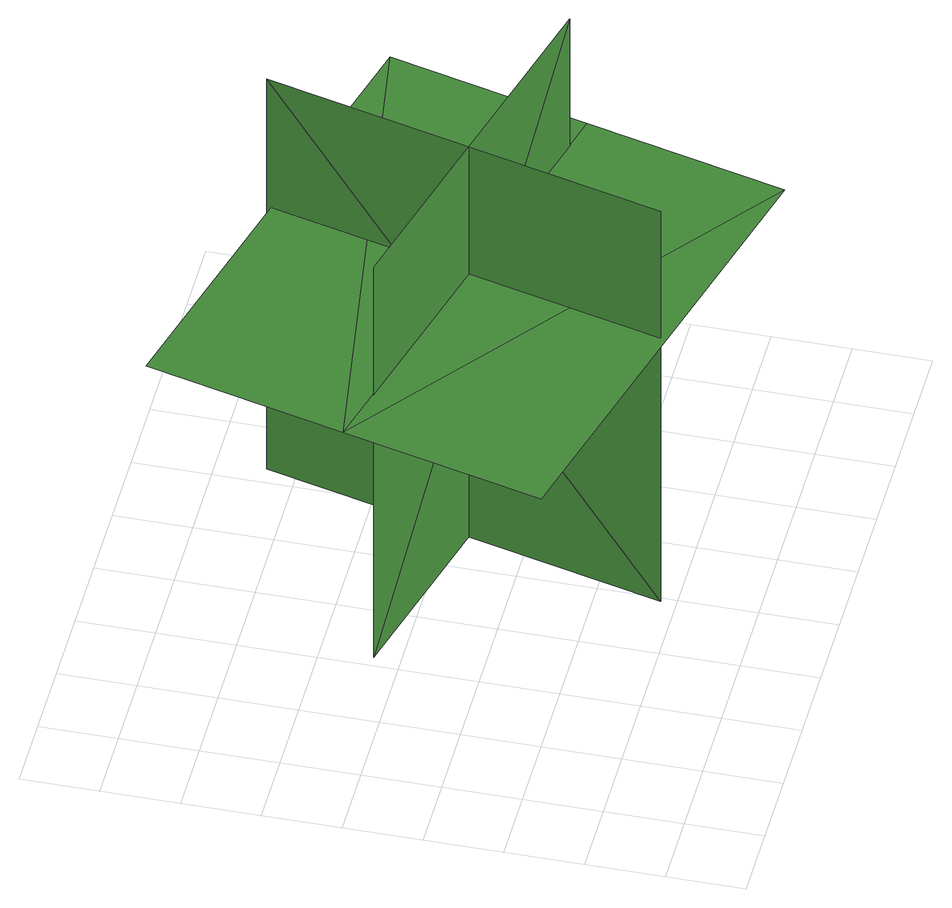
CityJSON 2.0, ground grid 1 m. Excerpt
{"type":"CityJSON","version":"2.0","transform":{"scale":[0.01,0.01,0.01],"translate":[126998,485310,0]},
"CityObjects":{
"tree1":{"type":"SolitaryVegetationObject","geometry":[{"type":"MultiSurface","lod":"1","boundaries":[[[0,1,2]],[[0,2,3]],[[4,5,6]],[[4,6,7]],[[8,9,10]],[[8,10,11]],[[8,11,12]],[[8,12,13]]]}]}
},
"vertices":[
[395,120,68],[395,120,689],[526,638,689],[526,638,68],[216,434,68],[216,434,689],[716,307,689],[716,307,68],[139,454,487],[73,194,487],[695,36,487],[761,296,487],[827,555,487],[205,713,487]
]}
